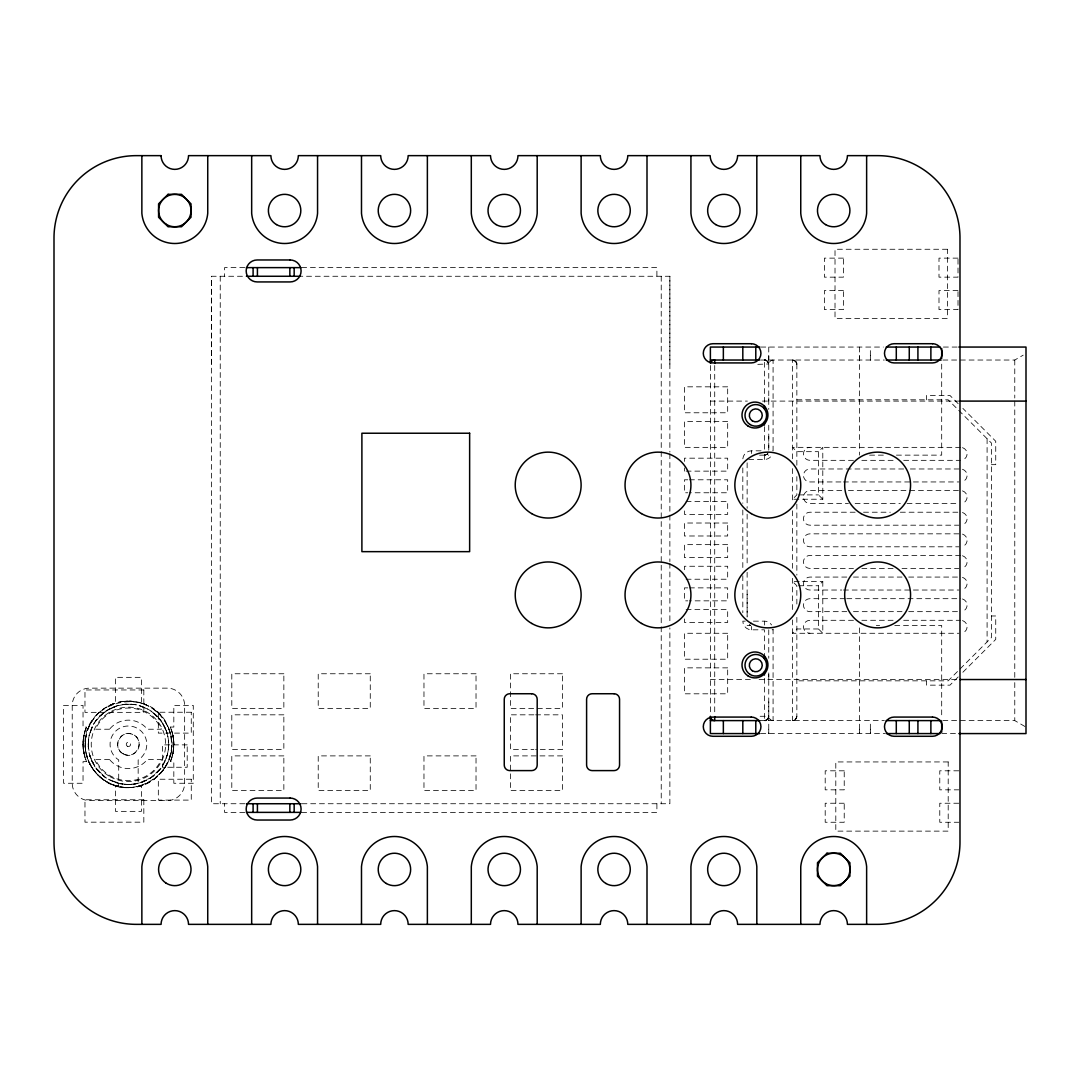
<?xml version="1.0" encoding="UTF-8"?>
<svg xmlns="http://www.w3.org/2000/svg" width="1080" height="1080" viewBox="0 0 1080 1080"><rect width="100%" height="100%" fill="white"/><g stroke="black" fill="none" stroke-linecap="round" stroke-linejoin="round"><path stroke-width="0.75" stroke-dasharray="5 3.75" d="M211.599 364.176L211.599 276.264L244.755 276.264M669.87 364.176L669.87 276.264L301.941 276.264M747.13 616.113L747.13 594.216M768.758 729.257L768.758 733.577L768.758 672.908M768.758 701.865L768.771 716.675M768.758 679.536L768.758 671.247M768.758 436.415L768.758 450.819L768.758 421.996M768.758 401.099L768.758 397.805M768.758 360.031L768.758 355.712M859.545 729.257L859.545 733.577L859.545 625.495M859.545 360.031L859.545 355.712M870.359 729.257L870.359 733.577L870.359 720.603M870.359 355.712L870.359 360.031L870.359 347.058M757.796 364.351L768.771 363.96M173.826 744.35L172.868 753.678L173.826 744.35L172.868 735.035L173.826 744.35L173.718 741.231M85.631 750.411C76.91 699.84 154.022 681.561 169.263 730.134C185.638 771.903 128.25 807.732 97.862 774.927M90.788 758.484L94.878 766.503L89.856 755.69L88.263 746.159L88.385 747.954L88.385 740.759L88.263 742.554M168.602 746.159L168.48 747.954L168.48 740.759L168.602 742.554M83.093 742.136L84.011 753.678L83.038 744.35L84.011 735.035L83.093 742.136L83.335 739.152M83.147 741.231L83.147 747.482M88.222 744.35C89.708 731.417 87.305 740.826 92.205 726.908L89.667 733.658C95.769 719.483 91.219 726.746 100.642 715.298L95.904 720.725L104.8 711.828L99.995 715.918M168.872 729.054C180.09 755.541 158.072 788.09 129.344 787.577M171.626 746.172C171.707 777.83 132.206 798.984 105.908 781.259C93.744 773.955 85.739 760.347 85.239 746.172C84.956 739.53 86.238 732.834 88.938 726.773C88.371 724.194 103.95 706.63 95.459 716.391M764.424 678.348L764.424 720.59L766.976 719.779L768.703 716.958L768.758 716.283L757.796 716.283M173.529 749.561L173.772 746.577M85.658 738.059L85.239 746.375M83.255 739.922L83.619 737.087M173.246 751.626L173.61 748.791M83.525 737.721L84.483 732.996L83.903 735.548M172.962 753.165L172.382 755.716L173.34 750.991M85.631 738.288L86.238 734.953M768.42 717.93L768.758 716.283A4.32 4.32 0 0 1 764.424 720.603C765.423 722.399 770.391 714.852 767.934 718.821M768.703 716.958L768.285 718.24M170.91 752.423L169.965 756.365M792.531 619.907L792.531 720.603L795.596 719.334L796.851 716.283L796.851 614.898M84.389 733.374L85.712 729.014M172.476 755.339L171.153 759.699M796.527 717.93C797.513 715.487 794.745 722.101 792.531 720.603A4.32 4.32 0 0 0 796.851 716.283L796.028 718.821L796.392 718.24M85.05 730.985L86.454 727.056L83.038 727.056L83.038 705.442L63.585 705.442L63.585 783.27L83.038 783.27L83.038 761.657L86.454 761.657A45.401 45.401 0 0 1 86.454 727.056M171.815 757.728L170.411 761.657L173.826 761.657L173.826 783.27L193.279 783.27L193.279 705.442L173.826 705.442L173.826 727.056L170.411 727.056A45.401 45.401 0 0 1 170.411 761.657M88.992 726.651L90.733 723.195M90.828 723.033L92.381 720.495M769.46 362.205L770.067 361.449M162.648 770.783L164.997 767.421M160.637 773.213L162.675 770.742M767.489 453.884L766.827 454.41L767.934 453.357M822.798 499.23L818.478 494.897L818.478 451.67L822.798 447.35L822.798 499.23L792.531 499.23L796.851 494.897L796.851 476.604M822.798 581.405L822.798 633.285L818.478 628.965L818.478 585.738L822.798 581.405L800.942 581.405M958.19 676.944L949.968 685.152L926.559 685.152L926.559 680.832M962.874 672.246L995.733 639.387L995.733 615.978L991.413 615.978M100.778 711.126L98.226 713.421C105.975 705.821 116.667 701.325 127.521 701.136M770.486 361.044L771.417 360.437M102.1 713.975L109.161 709.061L116.006 706.117L117.733 705.591L106.286 710.802L117.099 705.78L125.564 704.255L132.044 704.309L130.234 704.187M157.167 776.668L154.008 779.22M766.976 719.779L764.424 720.603M942.854 360.031L1014.768 360.031L1023.192 355.158M108 706.253L111.524 704.565M771.674 360.329L773.077 360.031L773.077 450.819L772.119 450.819M114.467 703.431L111.659 704.511L115.466 703.107L115.466 677.349L141.399 677.349L141.399 703.107C154.858 707.252 165.861 718.389 169.83 731.903M143.33 784.944L136.282 786.875M767.812 453.519A4.32 4.32 0 0 1 764.424 455.139L766.085 454.815M794.192 720.279L793.206 720.549L793.867 720.387M765.018 720.603L766.22 720.401M764.424 455.139L765.275 455.058M122.809 701.487L126.549 701.163M126.63 704.187L124.835 704.309C140.252 705.038 131.882 703.337 145.881 708.129L139.131 705.591C153.306 711.679 146.056 707.144 157.491 716.567L152.064 711.828L160.961 720.725L156.87 715.918M130.234 784.526L132.044 784.404L124.835 784.404L126.63 784.526M131.477 787.482L127.413 787.577M244.755 267.624L224.559 267.624L224.559 276.264M301.644 267.624L656.897 267.624L656.897 276.264M760.752 347.058L883.332 347.058M943.38 347.058L957.163 347.058M760.833 360.031L884.317 360.031M796.851 399.803L948.173 399.803L991.413 443.043L991.413 637.592L948.173 680.832L796.851 680.832M710.384 401.099L747.387 401.099M762.426 401.099L959.27 401.099M960.606 447.363L792.531 447.35L796.851 451.67L818.478 451.67M742.838 458.825A8.654 8.654 0 0 1 751.464 450.819L764.424 450.819M759.564 455.139L768.758 455.139M869.603 455.139L886.37 455.139M896.427 455.139L941.692 455.139L941.692 361.49M748.71 459.473L764.424 459.473A8.654 8.654 0 0 0 771.917 455.139M853.47 460.337L809.946 460.337A6.48 6.48 0 0 1 803.466 453.843A6.48 6.48 0 0 1 809.946 447.363M861.84 460.337L893.646 460.337M903.69 460.337L960.606 460.337M991.413 464.657L995.733 464.657L995.733 441.248L962.874 408.389M903.69 468.976L809.946 468.976A6.48 6.48 0 0 0 803.466 475.47A6.48 6.48 0 0 0 809.946 481.95L841.752 481.95M910.386 468.976L960.606 468.976M686.111 471.137L727.677 471.137L727.677 458.177L684.45 458.177L684.45 461.417M687.771 479.79L684.45 479.79L684.45 492.764L687.771 492.764M689.432 479.79L727.677 479.79L727.677 492.764L689.432 492.764M843.426 481.95L958.932 481.95M841.752 490.604L809.946 490.604A6.48 6.48 0 0 0 803.466 497.084A6.48 6.48 0 0 0 809.946 503.564L848.448 503.564M848.448 490.604L960.606 490.604M798.525 494.897L818.478 494.897M686.111 501.404L727.677 501.404L727.677 514.377L684.45 514.377L684.45 509.517M855.144 503.564L900.342 503.564M907.038 503.564L958.932 503.564M855.144 512.217L809.946 512.217A6.48 6.48 0 0 0 803.466 518.697A6.48 6.48 0 0 0 809.946 525.191L958.932 525.191M863.514 512.217L890.298 512.217M900.342 512.217L960.606 512.217M958.932 533.831L809.946 533.831A6.48 6.48 0 0 0 803.466 540.311A6.48 6.48 0 0 0 809.946 546.804L958.932 546.804M960.606 555.444L809.946 555.444A6.48 6.48 0 0 0 803.466 561.938A6.48 6.48 0 0 0 809.946 568.418L853.47 568.418M861.84 568.418L893.646 568.418M902.016 568.418L958.932 568.418M846.774 577.071L809.946 577.071A6.48 6.48 0 0 0 803.466 583.551A6.48 6.48 0 0 0 809.946 590.031L841.752 590.031M853.47 577.071L902.016 577.071M908.712 577.071L958.932 577.071M686.111 579.231L727.677 579.231L727.677 566.258L684.45 566.258L684.45 571.118M799.254 581.405L792.531 581.405L796.851 585.738L796.851 604.031M798.525 585.738L818.478 585.738M687.771 587.871L684.45 587.871L684.45 600.845L687.771 600.845M689.432 587.871L727.677 587.871L727.677 600.845L689.432 600.845M843.426 590.031L958.932 590.031M845.1 598.685L809.946 598.685A6.48 6.48 0 0 0 803.466 605.164A6.48 6.48 0 0 0 809.946 611.658L846.774 611.658M846.774 598.685L960.606 598.685M686.111 609.498L727.677 609.498L727.677 622.458L684.45 622.458L684.45 617.598M853.47 611.658L902.016 611.658M908.712 611.658L960.606 611.658M853.47 620.298L809.946 620.298A6.48 6.48 0 0 0 803.466 626.792A6.48 6.48 0 0 0 809.946 633.272M861.84 620.298L893.646 620.298M903.69 620.298L960.606 620.298M745.254 621.162L742.811 621.162A8.654 8.654 0 0 0 751.464 629.816L764.424 629.816L764.424 655.56M753.422 621.162L764.424 621.162A8.654 8.654 0 0 1 771.579 624.942M747.13 625.495L750.465 625.495M876.312 625.495L879.66 625.495M894.753 625.495L941.692 625.495L941.692 717.768M818.478 628.965L796.851 628.965L792.531 633.285L958.932 633.272M772.119 629.816L773.077 629.816L773.077 720.603L771.566 720.265M710.384 679.536L751.14 679.536M759.078 679.536L959.27 679.536M533.898 714.825L510.395 714.825L510.395 749.534L533.898 749.534M535.586 714.825L562.451 714.825L562.451 749.534L535.586 749.534M759.456 720.603L884.317 720.603M942.854 720.603L1014.768 720.603L1026 727.097M760.752 733.577L884.979 733.577M941.692 733.577L957.163 733.577M958.797 770.81L939.776 770.81L939.776 789.831L958.797 789.831M958.797 803.237L939.776 803.237L939.776 822.258L958.797 822.258M244.755 803.736L211.599 803.736L211.599 276.264M301.941 803.736L669.87 803.736L669.87 627.912M244.755 812.376L224.559 812.376L224.559 803.736M301.644 812.376L656.897 812.376L656.897 803.736M129.344 701.136L138.308 702.27L145.192 704.498M127.521 787.577C105.908 787.59 86.414 769.136 85.32 747.509M772.119 720.562L773.077 720.603M130.005 701.15L133.164 701.379M764.424 402.287L764.424 360.045L766.22 360.234M764.465 360.031L767.489 361.3L768.758 364.351A4.32 4.32 0 0 0 764.424 360.031C767.07 358.736 770 366.242 767.934 361.814L768.758 364.351M120.582 786.875L123.701 787.334M766.976 360.855L765.275 360.113M796.851 465.224L796.851 364.351L795.596 361.3L792.531 360.031L792.531 460.728M765.113 360.086L766.395 360.504M793.867 360.234C793.395 359.303 797.931 363.731 796.797 363.677M750.789 625.442L749.493 625.023L750.668 625.414A8.505 6.008 90 0 1 750.276 625.32L749.48 625.01M111.524 784.148L115.452 785.592M142.398 703.431L148.203 705.902M108.662 782.811L111.659 784.202M771.35 720.158L770.242 719.361M123.026 753.718A10.814 10.814 0 0 0 139.239 744.35A10.814 10.814 0 0 0 123.026 734.994A10.814 10.814 0 0 0 123.026 753.718C135.513 761.602 146.502 739.733 132.719 734.427C120.555 728.474 111.2 748.508 123.566 754.002L121.972 753.03M794.502 360.504L795.069 360.855L792.531 360.031A4.32 4.32 0 0 1 796.851 364.351L796.028 361.814L796.392 362.394M104.517 780.367L101.25 777.978M155.156 710.37L158.126 712.922M958.19 403.69L949.968 395.483L926.559 395.483L926.559 399.803M96.228 773.213L98.428 775.481M770 719.132L769.46 718.429M96.62 773.645C89.748 766.192 85.631 756.27 85.239 746.145M160.637 715.5L162.648 717.93M158.814 718.025L163.728 725.085L167.197 733.658L166.077 730.229M90.733 765.518L92.988 769.109M165.456 722.034L168.817 728.905M796.527 362.745L796.122 362.002M89.289 762.71L90.828 765.679M165.402 728.554L161.987 722.21L166.104 730.31M768.285 362.394L768.703 363.677M170.411 727.056L173.34 737.721M83.525 750.991L86.454 761.657M171.207 729.135L172.962 735.548M85.671 759.577L83.903 753.165M166.671 731.929C169.506 741.906 169.857 749.682 164.66 761.805L167.197 755.055C161.514 767.948 164.336 765.896 152.064 776.885L160.961 767.988L154.764 774.738L149.054 778.869L139.131 783.122L150.579 777.911L142.479 782.028L133.826 784.202L137.376 783.553L128.439 784.566L119.489 783.553L123.039 784.202L110.983 780.584L117.733 783.122C104.841 777.438 106.893 780.26 95.904 767.988L104.8 776.885L96.242 768.447L91.854 761.062L89.667 755.055L90.194 756.783M87.507 758.295L85.658 750.654M173.246 737.087L173.61 739.922M83.255 748.791L83.619 751.626M170.964 736.574L171.666 744.35A43.241 43.241 0 0 1 106.812 781.799A43.241 43.241 0 0 1 106.812 706.914A43.241 43.241 0 0 1 171.666 744.35M173.529 739.152L173.772 742.136M83.093 746.577L83.335 749.561M1014.768 360.031L1014.768 398.034M1014.768 401.099L1014.768 679.536M1014.768 682.601L1014.768 720.603M987.093 438.71L987.093 641.912M859.545 347.058L859.545 455.139M796.851 504.131L796.851 575.127M792.531 468.599L792.531 502.349M792.531 510.786L792.531 569.849M792.531 578.286L792.531 612.036M768.758 347.058L768.758 409.388M768.758 629.816L768.758 658.246M764.424 426.681L764.424 449.213M764.424 454.95L764.424 459.473M764.424 621.162L764.424 625.063M751.464 450.819L751.464 453.519M751.464 626.427L751.464 629.816M747.13 462.834L747.13 508.315M747.13 514.175L747.13 566.46M747.13 572.319L747.13 617.058M742.811 467.883L742.811 503.267M742.811 510.003L742.811 568.944M742.811 575.694L742.811 612.738M714.717 365.526L714.717 714.677M710.384 365.526L710.384 714.677M684.45 467.897L684.45 471.137M669.87 276.264L669.87 452.088M669.87 453.749L669.87 513.459M669.87 515.12L669.87 561.56M669.87 563.22L669.87 622.931M661.23 276.264L661.23 449.847M661.23 451.535L661.23 625.104M661.23 626.792L661.23 803.736M220.239 276.264L220.239 803.736M962.469 620.582A6.48 6.48 0 0 1 962.469 633.002M773.051 629.168A8.654 8.654 0 0 1 773.077 629.816M750.492 625.374A4.32 4.32 0 0 1 749.588 625.063M962.469 555.727A6.48 6.48 0 0 1 962.469 568.148M962.469 512.487A6.48 6.48 0 0 1 962.469 524.907M962.469 447.633A6.48 6.48 0 0 1 962.469 460.053M962.469 534.101A6.48 6.48 0 0 1 962.469 546.52M962.469 469.26A6.48 6.48 0 0 1 962.469 481.68M962.469 490.874A6.48 6.48 0 0 1 962.469 503.294M962.469 577.341A6.48 6.48 0 0 1 962.469 589.761M962.469 598.955A6.48 6.48 0 0 1 962.469 611.375M947.417 249.264L835.015 249.264L835.015 318.438L947.417 318.438L947.417 249.264M843.44 258.134L824.418 258.134L824.418 277.155L843.44 277.155L843.44 258.134M958.014 258.134L938.992 258.134L938.992 277.155L958.014 277.155L958.014 258.134M843.44 290.56L824.418 290.56L824.418 309.582L843.44 309.582L843.44 290.56M958.014 290.56L938.992 290.56L938.992 309.582L958.014 309.582L958.014 290.56M727.677 386.829L684.45 386.829L684.45 412.776L727.677 412.776L727.677 386.829M727.677 421.416L684.45 421.416L684.45 447.363L727.677 447.363L727.677 421.416M727.677 523.017L684.45 523.017L684.45 535.99L727.677 535.99L727.677 523.017M727.677 544.644L684.45 544.644L684.45 557.604L727.677 557.604L727.677 544.644M727.677 633.272L684.45 633.272L684.45 659.219L727.677 659.219L727.677 633.272M727.677 667.859L684.45 667.859L684.45 693.805L727.677 693.805L727.677 667.859M283.851 673.758L231.795 673.758L231.795 708.453L283.851 708.453L283.851 673.758M370.264 673.758L318.222 673.758L318.222 708.453L370.264 708.453L370.264 673.758M476.024 673.758L423.968 673.758L423.968 708.453L476.024 708.453L476.024 673.758M562.451 673.758L510.395 673.758L510.395 708.453L562.451 708.453L562.451 673.758M167.346 688.149L89.519 688.149A17.294 17.294 0 0 0 72.225 705.442L72.225 783.27A17.294 17.294 0 0 0 89.519 800.564L167.346 800.564A17.294 17.294 0 0 0 184.64 783.27L184.64 705.442A17.294 17.294 0 0 0 167.346 688.149M143.829 689.958L84.969 689.958L84.969 712.355L143.829 712.355L143.829 689.958M191.268 712.247L158.328 712.247L158.328 733.117L191.268 733.117L191.268 712.247M283.851 714.825L231.795 714.825L231.795 749.534L283.851 749.534L283.851 714.825M109.539 729.23L95.418 729.23A36.315 36.315 0 0 1 161.447 729.23L147.339 729.23A24.206 24.206 0 0 0 109.539 729.23M187.204 744.863L162.392 744.863L162.392 767.259L187.204 767.259L187.204 744.863M283.851 755.892L231.795 755.892L231.795 790.601L283.851 790.601L283.851 755.892M370.264 755.892L318.222 755.892L318.222 790.601L370.264 790.601L370.264 755.892M476.024 755.892L423.968 755.892L423.968 790.601L476.024 790.601L476.024 755.892M562.451 755.892L510.395 755.892L510.395 790.601L562.451 790.601L562.451 755.892M109.539 759.483L95.418 759.483A36.315 36.315 0 0 0 161.447 759.483L147.339 759.483A24.206 24.206 0 0 1 109.539 759.483M948.2 761.94L835.799 761.94L835.799 831.128L948.2 831.128L948.2 761.94M844.223 770.81L825.201 770.81L825.201 789.831L844.223 789.831L844.223 770.81M191.268 779.234L158.328 779.234L158.328 800.105L191.268 800.105L191.268 779.234M118.706 785.43L115.466 785.43L115.466 811.364L141.399 811.364L141.399 785.43L138.159 785.43L138.159 759.942A18.373 18.373 0 0 0 142.371 732.389A18.373 18.373 0 0 0 114.494 732.389A18.373 18.373 0 0 0 118.706 759.942L118.706 785.43M143.829 799.767L84.969 799.767L84.969 822.177L143.829 822.177L143.829 799.767M844.223 803.237L825.201 803.237L825.201 822.258L844.223 822.258L844.223 803.237M127.346 746.226A2.16 2.16 0 0 0 130.599 744.35A2.16 2.16 0 0 0 127.346 742.487A2.16 2.16 0 0 0 127.346 746.226M108.324 779.179A40.203 40.203 0 0 0 168.642 744.35A40.203 40.203 0 0 0 108.324 709.533A40.203 40.203 0 0 0 108.324 779.179M109.836 776.561A37.179 37.179 0 0 0 165.618 744.35A37.179 37.179 0 0 0 109.836 712.152A37.179 37.179 0 0 0 109.836 776.561"/><path stroke-width="1.5" d="M246.388 267.624L300.915 267.624M246.388 276.264L300.915 276.264M759.726 347.058L710.384 347.058L710.384 362.867M886.208 347.058L940.046 347.058M958.851 347.058L1026 347.058L1026 733.577L958.851 733.577M710.384 360.031L759.726 360.031M886.208 360.031L941.179 360.031M960.241 401.099L1026 401.099M960.241 679.536L1026 679.536M710.384 720.603L759.726 720.603M886.208 720.603L941.179 720.603M759.726 733.577L710.384 733.577L710.384 716.297M886.208 733.577L940.046 733.577M246.388 803.736L300.915 803.736M246.388 812.376L300.915 812.376M941.692 348.408L941.692 358.412M941.692 721.791L941.692 732.226M930.879 347.058L930.879 360.031M930.879 720.603L930.879 733.577M917.919 347.058L917.919 360.031M917.919 720.603L917.919 733.577M909.265 347.058L909.265 360.031M909.265 720.603L909.265 733.577M896.292 347.058L896.292 360.031M896.292 720.603L896.292 733.577M866.633 155.642L866.633 213.3A33.075 33.075 0 0 1 833.692 243.5A33.075 33.075 0 0 1 800.753 213.3L800.753 155.642M866.633 924.359L866.633 866.7A33.075 33.075 0 0 0 833.692 836.501A33.075 33.075 0 0 0 800.753 866.7L800.753 924.359M764.424 405.581L764.424 408.888M764.424 421.848L764.424 425.075M764.424 655.56L764.424 658.773M764.424 671.746L764.424 675.054M756.824 155.642L756.824 213.3A33.075 33.075 0 0 1 723.884 243.5A33.075 33.075 0 0 1 690.93 213.3L690.93 155.642M756.824 924.359L756.824 866.7A33.075 33.075 0 0 0 723.884 836.501A33.075 33.075 0 0 0 690.93 866.7L690.93 924.359M755.784 347.058L755.784 360.031M755.784 720.603L755.784 733.577M742.811 347.058L742.811 360.031M742.811 720.603L742.811 733.577M723.357 347.058L723.357 360.031M723.357 720.603L723.357 733.577M714.717 363.393L714.717 360.045A4.32 4.32 0 0 0 710.491 363.393M714.717 716.607L714.717 720.59A4.32 4.32 0 0 1 710.397 716.607M647.001 155.642L647.001 213.3A33.075 33.075 0 0 1 614.061 243.5A33.075 33.075 0 0 1 581.121 213.3L581.121 155.642M647.001 924.359L647.001 866.7A33.075 33.075 0 0 0 614.061 836.501A33.075 33.075 0 0 0 581.121 866.7L581.121 924.359M537.192 155.642L537.192 213.3A33.075 33.075 0 0 1 504.252 243.5A33.075 33.075 0 0 1 471.299 213.3L471.299 155.642M537.192 924.359L537.192 866.7A33.075 33.075 0 0 0 504.252 836.501A33.075 33.075 0 0 0 471.299 866.7L471.299 924.359M427.37 155.642L427.37 213.3A33.075 33.075 0 0 1 394.43 243.5A33.075 33.075 0 0 1 361.49 213.3L361.49 155.642M427.37 924.359L427.37 866.7A33.075 33.075 0 0 0 394.43 836.501A33.075 33.075 0 0 0 361.49 866.7L361.49 924.359M317.56 155.642L317.56 213.3A33.075 33.075 0 0 1 284.607 243.5A33.075 33.075 0 0 1 251.667 213.3L251.667 155.642M317.56 924.359L317.56 866.7A33.075 33.075 0 0 0 284.607 836.501A33.075 33.075 0 0 0 251.667 866.7L251.667 924.359M294.165 267.624L294.165 276.264M294.165 803.736L294.165 812.376M289.845 267.624L289.845 276.264M289.845 803.736L289.845 812.376M257.418 267.624L257.418 276.264M257.418 803.736L257.418 812.376M253.098 267.624L253.098 276.264M253.098 803.736L253.098 812.376M207.738 155.642L207.738 213.3A33.075 33.075 0 0 1 174.798 243.5A33.075 33.075 0 0 1 141.858 213.3L141.858 155.642M207.738 924.359L207.738 866.7A33.075 33.075 0 0 0 174.798 836.501A33.075 33.075 0 0 0 141.858 866.7L141.858 924.359M168.075 194.333L158.585 203.837L158.585 217.269L168.075 226.76L181.521 226.76L191.012 217.269L191.012 203.837L181.521 194.333L168.075 194.333M826.97 853.24L817.479 862.731L817.479 876.163L826.97 885.668L840.416 885.668L849.906 876.163L849.906 862.731L840.416 853.24L826.97 853.24M161.069 155.642L136.364 155.642A82.364 82.364 0 0 0 54 238.005L54 841.995A82.364 82.364 0 0 0 136.364 924.359L161.069 924.359A13.73 13.73 0 0 1 174.798 910.629A13.73 13.73 0 0 1 188.528 924.359L270.891 924.359A13.73 13.73 0 0 1 284.607 910.629A13.73 13.73 0 0 1 298.337 924.359L380.7 924.359A13.73 13.73 0 0 1 394.43 910.629A13.73 13.73 0 0 1 408.159 924.359L490.523 924.359A13.73 13.73 0 0 1 504.252 910.629A13.73 13.73 0 0 1 517.968 924.359L600.332 924.359A13.73 13.73 0 0 1 614.061 910.629A13.73 13.73 0 0 1 627.79 924.359L710.154 924.359A13.73 13.73 0 0 1 723.884 910.629A13.73 13.73 0 0 1 737.6 924.359L819.963 924.359A13.73 13.73 0 0 1 833.692 910.629A13.73 13.73 0 0 1 847.422 924.359L877.622 924.359A82.364 82.364 0 0 0 959.985 841.995L959.985 238.005A82.364 82.364 0 0 0 877.622 155.642L847.422 155.642A13.73 13.73 0 0 1 833.692 169.371A13.73 13.73 0 0 1 819.963 155.642L737.6 155.642A13.73 13.73 0 0 1 723.884 169.371A13.73 13.73 0 0 1 710.154 155.642L627.79 155.642A13.73 13.73 0 0 1 614.061 169.371A13.73 13.73 0 0 1 600.332 155.642L517.968 155.642A13.73 13.73 0 0 1 504.252 169.371A13.73 13.73 0 0 1 490.523 155.642L408.159 155.642A13.73 13.73 0 0 1 394.43 169.371A13.73 13.73 0 0 1 380.7 155.642L298.337 155.642A13.73 13.73 0 0 1 284.607 169.371A13.73 13.73 0 0 1 270.891 155.642L188.528 155.642A13.73 13.73 0 0 1 174.798 169.371A13.73 13.73 0 0 1 161.069 155.642M290.101 259.969L257.162 259.969A10.976 10.976 0 0 0 246.173 270.945A10.976 10.976 0 0 0 257.162 281.934L290.101 281.934A10.976 10.976 0 0 0 301.091 270.945A10.976 10.976 0 0 0 290.101 259.969M751.329 343.71L712.895 343.71A9.612 9.612 0 0 0 703.283 353.308A9.612 9.612 0 0 0 712.895 362.921L751.329 362.921A9.612 9.612 0 0 0 760.941 353.308A9.612 9.612 0 0 0 751.329 343.71M932.526 343.71L894.091 343.71A9.612 9.612 0 0 0 884.48 353.308A9.612 9.612 0 0 0 894.091 362.921L932.526 362.921A9.612 9.612 0 0 0 942.138 353.308A9.612 9.612 0 0 0 932.526 343.71M469.638 433.229L361.894 433.229L361.894 551.651L469.638 551.651L469.638 433.229M531.698 693.738L509.733 693.738A5.495 5.495 0 0 0 504.252 699.233L504.252 765.126A5.495 5.495 0 0 0 509.733 770.607L531.698 770.607A5.495 5.495 0 0 0 537.192 765.126L537.192 699.233A5.495 5.495 0 0 0 531.698 693.738M614.061 693.738L592.096 693.738A5.495 5.495 0 0 0 586.602 699.233L586.602 765.126A5.495 5.495 0 0 0 592.096 770.607L614.061 770.607A5.495 5.495 0 0 0 619.556 765.126L619.556 699.233A5.495 5.495 0 0 0 614.061 693.738M751.329 717.079L712.895 717.079A9.612 9.612 0 0 0 703.283 726.692A9.612 9.612 0 0 0 712.895 736.29L751.329 736.29A9.612 9.612 0 0 0 760.941 726.692A9.612 9.612 0 0 0 751.329 717.079M932.526 717.079L894.091 717.079A9.612 9.612 0 0 0 884.48 726.692A9.612 9.612 0 0 0 894.091 736.29L932.526 736.29A9.612 9.612 0 0 0 942.138 726.692A9.612 9.612 0 0 0 932.526 717.079M290.101 798.066L257.162 798.066A10.976 10.976 0 0 0 246.173 809.055A10.976 10.976 0 0 0 257.162 820.03L290.101 820.03A10.976 10.976 0 0 0 301.091 809.055A10.976 10.976 0 0 0 290.101 798.066M861.152 623.444A32.94 32.94 0 0 0 910.562 594.905A32.94 32.94 0 0 0 861.152 566.379A32.94 32.94 0 0 0 861.152 623.444M751.329 513.621A32.94 32.94 0 0 0 800.753 485.096A32.94 32.94 0 0 0 751.329 456.557A32.94 32.94 0 0 0 751.329 513.621M641.52 623.444A32.94 32.94 0 0 0 690.93 594.905A32.94 32.94 0 0 0 641.52 566.379A32.94 32.94 0 0 0 641.52 623.444M641.52 513.621A32.94 32.94 0 0 0 690.93 485.096A32.94 32.94 0 0 0 641.52 456.557A32.94 32.94 0 0 0 641.52 513.621M751.329 623.444A32.94 32.94 0 0 0 800.753 594.905A32.94 32.94 0 0 0 751.329 566.379A32.94 32.94 0 0 0 751.329 623.444M861.152 513.621A32.94 32.94 0 0 0 910.562 485.096A32.94 32.94 0 0 0 861.152 456.557A32.94 32.94 0 0 0 861.152 513.621M165.713 223.978A16.213 16.213 0 0 0 190.971 211.707A16.213 16.213 0 0 0 167.711 195.966A16.213 16.213 0 0 0 165.713 223.978M825.592 883.494A16.213 16.213 0 0 0 849.906 869.454A16.213 16.213 0 0 0 825.592 855.401A16.213 16.213 0 0 0 825.592 883.494M747.698 425.79A12.973 12.973 0 0 0 767.907 415.976A12.973 12.973 0 0 0 749.291 403.38A12.973 12.973 0 0 0 747.698 425.79M715.77 883.494A16.213 16.213 0 0 0 740.084 869.454A16.213 16.213 0 0 0 715.77 855.401A16.213 16.213 0 0 0 715.77 883.494M747.698 675.688A12.973 12.973 0 0 0 767.907 665.874A12.973 12.973 0 0 0 749.291 653.279A12.973 12.973 0 0 0 747.698 675.688M825.592 224.6A16.213 16.213 0 0 0 849.906 210.546A16.213 16.213 0 0 0 825.592 196.506A16.213 16.213 0 0 0 825.592 224.6M715.77 224.6A16.213 16.213 0 0 0 740.084 210.546A16.213 16.213 0 0 0 715.77 196.506A16.213 16.213 0 0 0 715.77 224.6M605.961 224.6A16.213 16.213 0 0 0 630.275 210.546A16.213 16.213 0 0 0 605.961 196.506A16.213 16.213 0 0 0 605.961 224.6M496.139 224.6A16.213 16.213 0 0 0 520.452 210.546A16.213 16.213 0 0 0 496.139 196.506A16.213 16.213 0 0 0 496.139 224.6M386.33 224.6A16.213 16.213 0 0 0 410.643 210.546A16.213 16.213 0 0 0 386.33 196.506A16.213 16.213 0 0 0 386.33 224.6M276.507 224.6A16.213 16.213 0 0 0 300.821 210.546A16.213 16.213 0 0 0 276.507 196.506A16.213 16.213 0 0 0 276.507 224.6M165.713 882.873A16.213 16.213 0 0 0 190.971 870.601A16.213 16.213 0 0 0 167.711 854.861A16.213 16.213 0 0 0 165.713 882.873M276.507 883.494A16.213 16.213 0 0 0 300.821 869.454A16.213 16.213 0 0 0 276.507 855.401A16.213 16.213 0 0 0 276.507 883.494M386.33 883.494A16.213 16.213 0 0 0 410.643 869.454A16.213 16.213 0 0 0 386.33 855.401A16.213 16.213 0 0 0 386.33 883.494M496.139 883.494A16.213 16.213 0 0 0 520.452 869.454A16.213 16.213 0 0 0 496.139 855.401A16.213 16.213 0 0 0 496.139 883.494M605.961 883.494A16.213 16.213 0 0 0 630.275 869.454A16.213 16.213 0 0 0 605.961 855.401A16.213 16.213 0 0 0 605.961 883.494M531.698 623.444A32.94 32.94 0 0 0 581.121 594.905A32.94 32.94 0 0 0 531.698 566.379A32.94 32.94 0 0 0 531.698 623.444M531.698 513.621A32.94 32.94 0 0 0 581.121 485.096A32.94 32.94 0 0 0 531.698 456.557A32.94 32.94 0 0 0 531.698 513.621M750.047 674.42A10.814 10.814 0 0 0 766.584 665.658A10.814 10.814 0 0 0 750.722 655.709A10.814 10.814 0 0 0 750.047 674.42M750.047 424.521A10.814 10.814 0 0 0 766.584 415.76A10.814 10.814 0 0 0 750.722 405.824A10.814 10.814 0 0 0 750.047 424.521M752.341 420.863A6.48 6.48 0 0 0 762.264 415.611A6.48 6.48 0 0 0 752.747 409.644A6.48 6.48 0 0 0 752.341 420.863M752.341 670.761A6.48 6.48 0 0 0 762.264 665.496A6.48 6.48 0 0 0 752.747 659.529A6.48 6.48 0 0 0 752.341 670.761"/></g></svg>
